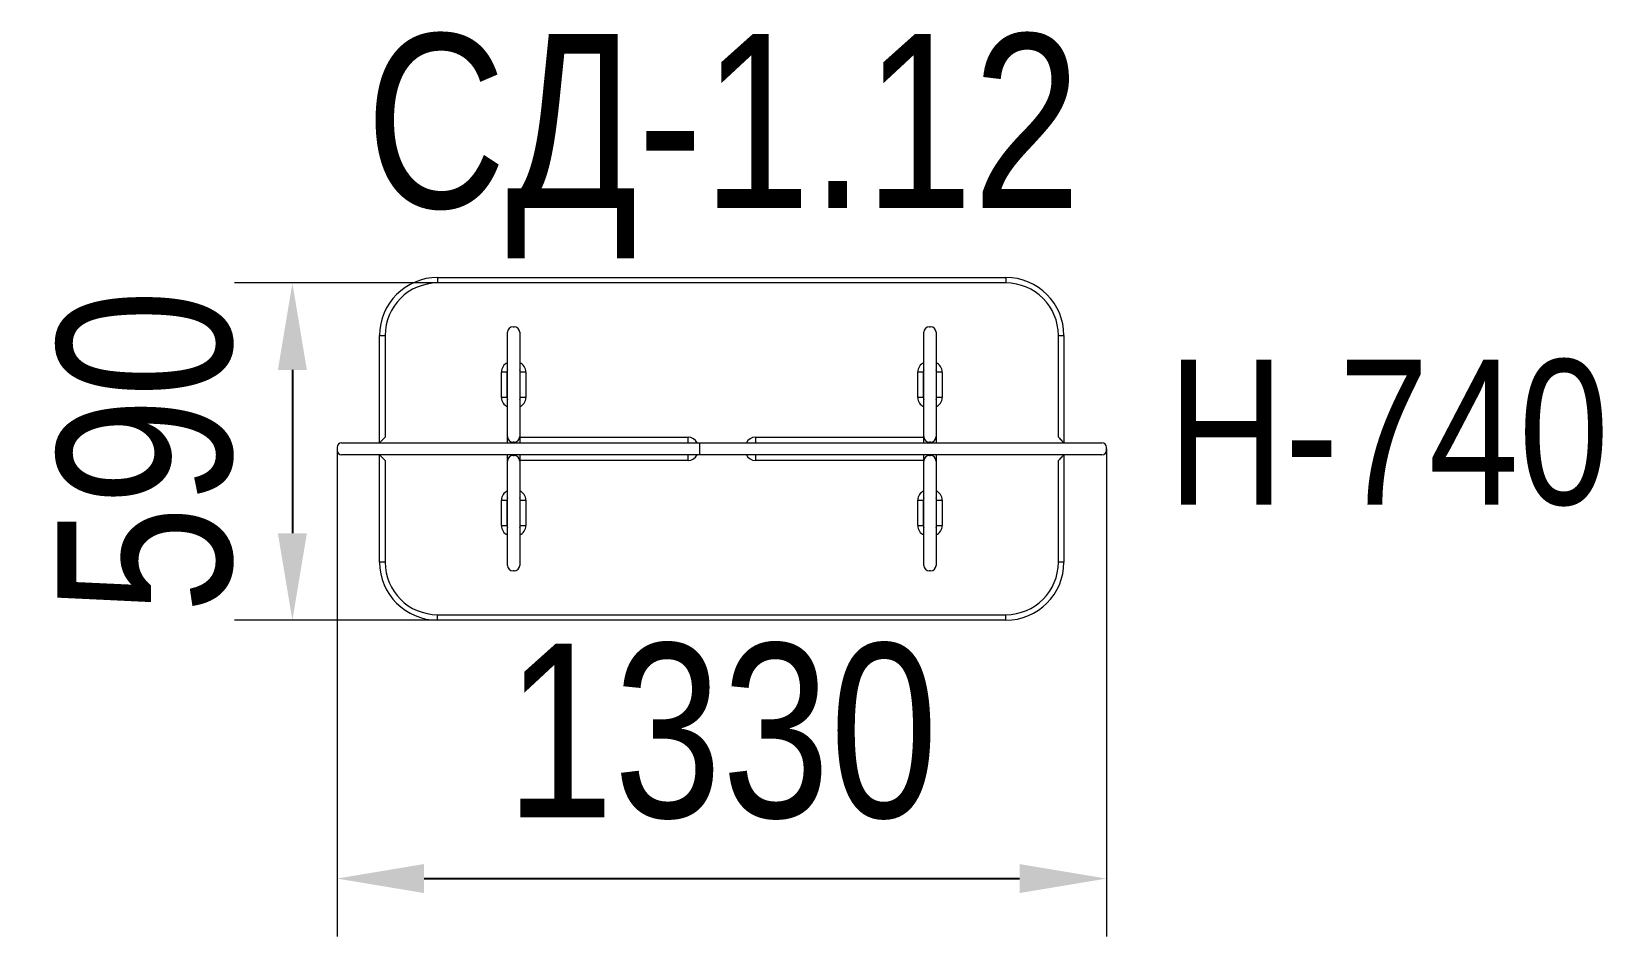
# Model space of a CAD drawing. Header units: millimetres. Extents: x -1137 to 1573, y -717 to 844.
import ezdxf

# ---------------------------------------------------------------- set-up
doc = ezdxf.new("R2010")
doc.units = ezdxf.units.MM
for name, color, linetype in [('DIKOM_АРТИКУЛ', 7, 'Continuous'), ('DIKOM_ОБЪЕКТ', 7, 'Continuous'), ('DIKOM_РАЗМЕР_ОБЪЕКТА', 7, 'Continuous')]:
    doc.layers.add(name, color=color, linetype=linetype)
doc.styles.add('style1', font='arialbd.ttf', dxfattribs={"width": 0.8})
doc.dimstyles.new('1-50', dxfattribs={"dimtxt": 300, "dimasz": 150, "dimexe": 100, "dimexo": 0, "dimgap": 100, "dimtad": 1, "dimtxsty": 'style1', "dimcen": 200, "dimclrd": 7, "dimclre": 7, "dimclrt": 7, "dimadec": 1, "dimazin": 2, "dimtfac": 1, "dimtmove": 0, "dimatfit": 2, "dimfxl": 0, "dimlwd": 25, "dimlwe": 18, "dimarcsym": 0})

# ---------------------------------------------------------------- blocks, each defined once
blk = doc.blocks.new('*D0')
at = {"layer": 'Defpoints', "color": 0, "transparency": 16777216}
for p in [(-436.9, 410), (-686.5, -171.5), (-436, -171.5)]:
    blk.add_point(p, dxfattribs=at)
at = {"layer": 'DIKOM_РАЗМЕР_ОБЪЕКТА', "color": 7, "lineweight": 18, "transparency": 16777216}
for p, q in [((-436.9, 410), (-786.5, 410)), ((-436, -171.5), (-786.5, -171.5))]:
    blk.add_line(p, q, dxfattribs=at)
at = {"layer": 'DIKOM_РАЗМЕР_ОБЪЕКТА', "color": 7, "lineweight": 25, "transparency": 16777216}
blk.add_line((-686.5, 260), (-686.5, -21.5), dxfattribs=at)
at = {"layer": 'DIKOM_РАЗМЕР_ОБЪЕКТА', "color": 7, "transparency": 16777216}
for points in [[(-711.5, 260), (-661.5, 260), (-686.5, 410)], [(-711.5, -21.5), (-661.5, -21.5), (-686.5, -171.5)]]:
    blk.add_solid(points, dxfattribs=at)
at = {"layer": 'DIKOM_РАЗМЕР_ОБЪЕКТА', "color": 7, "transparency": 16777216, "insert": (-939.7, 119.2), "char_height": 300, "attachment_point": 5, "rotation": 90, "style": 'style1'}
blk.add_mtext('{\\fArial|b0|i0|c204|p34;590}', dxfattribs=at)
blk = doc.blocks.new('*D1')
at = {"layer": 'Defpoints', "color": 0, "transparency": 16777216}
for p in [(-609.5, 126.5), (717.5, 124), (717.5, -617.1)]:
    blk.add_point(p, dxfattribs=at)
at = {"layer": 'DIKOM_РАЗМЕР_ОБЪЕКТА', "color": 7, "lineweight": 18, "transparency": 16777216}
for p, q in [((-609.5, 126.5), (-609.5, -717.1)), ((717.5, 124), (717.5, -717.1))]:
    blk.add_line(p, q, dxfattribs=at)
at = {"layer": 'DIKOM_РАЗМЕР_ОБЪЕКТА', "color": 7, "lineweight": 25, "transparency": 16777216}
blk.add_line((-459.5, -617.1), (567.5, -617.1), dxfattribs=at)
at = {"layer": 'DIKOM_РАЗМЕР_ОБЪЕКТА', "color": 7, "transparency": 16777216}
for points in [[(-459.5, -592.1), (-459.5, -642.1), (-609.5, -617.1)], [(567.5, -592.1), (567.5, -642.1), (717.5, -617.1)]]:
    blk.add_solid(points, dxfattribs=at)
at = {"layer": 'DIKOM_РАЗМЕР_ОБЪЕКТА', "color": 7, "transparency": 16777216, "insert": (54, -363.9), "char_height": 300, "attachment_point": 5, "style": 'style1'}
blk.add_mtext('{\\fArial|b0|i0|c204|p34;1330}', dxfattribs=at)

msp = doc.modelspace()

# ---------------------------------------------------------------- linework, layer by layer
at = {"layer": 'DIKOM_ОБЪЕКТ', "color": 7, "lineweight": 15}
for p, q in [((-436.012, 419.5), (-436.012, 410)), ((-436.012, 419.5), (543.988, 419.5)), ((543.988, 410), (-436.012, 410)), ((543.988, 419.5), (543.988, 410)), ((-306.012, 334.5), (-304.012, 334.5)), ((411.988, 334.5), (413.988, 334.5)), ((-536.012, 319.5), (-526.512, 319.5)), ((-536.012, 134.5), (-536.012, 319.5)), ((-526.512, 319.5), (-526.512, 144)), ((-315.512, 154.5), (-315.512, 325)), ((-294.512, 325), (-294.512, 154.5)), ((402.488, 154.5), (402.488, 325)), ((423.488, 325), (423.488, 154.5)), ((634.488, 319.5), (643.988, 319.5)), ((634.488, 144), (634.488, 319.5)), ((643.988, 319.5), (643.988, 134.5)), ((-326.012, 212.5), (-326.012, 256.5)), ((-316.512, 256.5), (-326.012, 256.5)), ((-316.512, 256.5), (-316.512, 212.5)), ((-284.012, 256.5), (-293.512, 256.5)), ((-293.512, 212.5), (-293.512, 256.5)), ((-284.012, 256.5), (-284.012, 212.5)), ((391.988, 212.5), (391.988, 256.5)), ((401.488, 256.5), (391.988, 256.5)), ((401.488, 256.5), (401.488, 212.5)), ((433.988, 256.5), (424.488, 256.5)), ((424.488, 212.5), (424.488, 256.5)), ((433.988, 256.5), (433.988, 212.5)), ((-316.512, 212.5), (-326.012, 212.5)), ((-284.012, 212.5), (-293.512, 212.5)), ((401.488, 212.5), (391.988, 212.5)), ((433.988, 212.5), (424.488, 212.5)), ((-315.512, 145), (-315.512, 154.5)), ((-315.512, 134.5), (-315.512, 145)), ((-304.012, 135.5), (-306.012, 135.5)), ((-306.012, 135.5), (-306.012, 134.5)), ((-304.012, 134.5), (-304.012, 135.5)), ((-294.512, 154.5), (-294.512, 145)), ((-294.512, 145), (-294.512, 134.5)), ((-294.512, 144), (-4.012, 144)), ((-4.012, 134.5), (-4.012, 144)), ((111.988, 144), (111.988, 134.5)), ((111.988, 144), (402.488, 144)), ((402.488, 145), (402.488, 154.5)), ((402.488, 134.5), (402.488, 145)), ((413.988, 135.5), (411.988, 135.5)), ((411.988, 135.5), (411.988, 134.5)), ((413.988, 134.5), (413.988, 135.5)), ((423.488, 154.5), (423.488, 145)), ((423.488, 145), (423.488, 134.5)), ((-609.548, 126.5), (-609.548, 121.5)), ((-601.548, 134.5), (-580.769, 134.5)), ((-580.769, 113.5), (-601.548, 113.5)), ((-580.769, 134.5), (-568.778, 134.5)), ((-568.778, 113.5), (-580.769, 113.5)), ((-568.778, 134.5), (-558.048, 134.5)), ((-558.048, 113.5), (-568.778, 113.5)), ((-558.048, 134.5), (-528.026, 134.5)), ((-528.026, 113.5), (-558.048, 113.5)), ((-536.012, -71.5), (-536.012, 113.5)), ((-528.026, 134.5), (-216.41, 134.5)), ((-216.41, 113.5), (-528.026, 113.5)), ((-315.512, 103), (-315.512, 113.5)), ((-306.012, 113.5), (-306.012, 112.5)), ((-306.012, 112.5), (-304.012, 112.5)), ((-304.012, 112.5), (-304.012, 113.5)), ((-294.512, 113.5), (-294.512, 103)), ((-216.41, 134.5), (-184.788, 134.5)), ((-184.788, 113.5), (-216.41, 113.5)), ((-184.788, 134.5), (-73.966, 134.5)), ((-73.966, 113.5), (-184.788, 113.5)), ((-73.966, 134.5), (-52.88, 134.5)), ((-52.88, 113.5), (-73.966, 113.5)), ((-52.88, 134.5), (15.881, 134.5)), ((15.881, 113.5), (-52.88, 113.5)), ((-4.012, 104), (-4.012, 113.5)), ((15.38, 126.5), (15.38, 121.5)), ((15.881, 134.5), (50.535, 134.5)), ((50.535, 113.5), (15.881, 113.5)), ((50.535, 134.5), (128.456, 134.5)), ((128.456, 113.5), (50.535, 113.5)), ((111.988, 113.5), (111.988, 104)), ((128.456, 134.5), (162.601, 134.5)), ((162.601, 113.5), (128.456, 113.5)), ((162.601, 134.5), (279.25, 134.5)), ((279.25, 113.5), (162.601, 113.5)), ((279.25, 134.5), (290.905, 134.5)), ((290.905, 113.5), (279.25, 113.5)), ((290.905, 134.5), (360.662, 134.5)), ((360.662, 113.5), (290.905, 113.5)), ((360.662, 134.5), (396.346, 134.5)), ((396.346, 113.5), (360.662, 113.5)), ((396.346, 134.5), (614.274, 134.5)), ((614.274, 113.5), (396.346, 113.5)), ((402.488, 103), (402.488, 113.5)), ((411.988, 113.5), (411.988, 112.5)), ((411.988, 112.5), (413.988, 112.5)), ((413.988, 112.5), (413.988, 113.5)), ((423.488, 113.5), (423.488, 103)), ((614.274, 134.5), (625.939, 134.5)), ((625.939, 113.5), (614.274, 113.5)), ((625.939, 134.5), (645.988, 134.5)), ((645.988, 113.5), (625.939, 113.5)), ((643.988, 113.5), (643.988, -71.5)), ((645.988, 134.5), (675.479, 134.5)), ((675.479, 113.5), (645.988, 113.5)), ((675.479, 134.5), (709.524, 134.5)), ((709.524, 113.5), (675.479, 113.5)), ((717.524, 121.5), (717.524, 126.5)), ((-526.512, 104), (-526.512, -71.5)), ((-315.512, 93.5), (-315.512, 103)), ((-315.512, -77), (-315.512, 93.5)), ((-4.012, 104), (-294.512, 104)), ((-294.512, 103), (-294.512, 93.5)), ((-294.512, 93.5), (-294.512, -77)), ((402.488, 104), (111.988, 104)), ((402.488, 93.5), (402.488, 103)), ((402.488, -77), (402.488, 93.5)), ((423.488, 103), (423.488, 93.5)), ((423.488, 93.5), (423.488, -77)), ((634.488, -71.5), (634.488, 104)), ((-326.012, -8.5), (-326.012, 35.5)), ((-326.012, 35.5), (-316.512, 35.5)), ((-316.512, 35.5), (-316.512, -8.5)), ((-293.512, 35.5), (-284.012, 35.5)), ((-293.512, -8.5), (-293.512, 35.5)), ((-284.012, 35.5), (-284.012, -8.5)), ((391.988, -8.5), (391.988, 35.5)), ((391.988, 35.5), (401.488, 35.5)), ((401.488, 35.5), (401.488, -8.5)), ((424.488, 35.5), (433.988, 35.5)), ((424.488, -8.5), (424.488, 35.5)), ((433.988, 35.5), (433.988, -8.5)), ((-326.012, -8.5), (-316.512, -8.5)), ((-293.512, -8.5), (-284.012, -8.5)), ((391.988, -8.5), (401.488, -8.5)), ((424.488, -8.5), (433.988, -8.5)), ((-526.512, -71.5), (-536.012, -71.5)), ((643.988, -71.5), (634.488, -71.5)), ((-304.012, -86.5), (-306.012, -86.5)), ((413.988, -86.5), (411.988, -86.5)), ((-436.012, -162), (543.988, -162)), ((-436.012, -171.5), (-436.012, -162)), ((543.988, -171.5), (543.988, -162)), ((543.988, -171.5), (-436.012, -171.5))]:
    msp.add_line(p, q, dxfattribs=at)
at = {"layer": 'DIKOM_ОБЪЕКТ', "color": 7, "lineweight": 15, "flags": 128}
for points in [[(-536.012, 134.5), (-535.868, 134.644), (-535.439, 135.073), (-534.739, 135.773), (-533.789, 136.723), (-532.618, 137.894), (-531.262, 139.25), (-529.761, 140.751), (-528.162, 142.35), (-526.512, 144)], [(634.488, 144), (636.138, 142.35), (637.737, 140.751), (639.238, 139.25), (640.595, 137.894), (641.765, 136.723), (642.715, 135.773), (643.415, 135.073), (643.844, 134.644), (643.988, 134.5)], [(-526.512, 104), (-528.162, 105.65), (-529.761, 107.249), (-531.262, 108.75), (-532.618, 110.106), (-533.789, 111.277), (-534.739, 112.227), (-535.439, 112.927), (-535.868, 113.356), (-536.012, 113.5)], [(643.988, 113.5), (643.844, 113.356), (643.415, 112.927), (642.715, 112.227), (641.765, 111.277), (640.595, 110.106), (639.238, 108.75), (637.737, 107.249), (636.138, 105.65), (634.488, 104)]]:
    msp.add_lwpolyline(points, dxfattribs=at)
at = {"layer": 'DIKOM_ОБЪЕКТ', "color": 7, "lineweight": 15}
for centre, radius, start, end in [((-436.012, 319.5), 100, 90, 180), ((-436.012, 319.5), 90.5, 90, 180), ((543.988, 319.5), 100, 0, 90), ((543.988, 319.5), 90.5, 0, 90), ((-306.012, 325), 9.5, 90, 180), ((-304.012, 325), 9.5, 0, 90), ((411.988, 325), 9.5, 90, 180), ((413.988, 325), 9.5, 0, 90), ((-308.512, 256.5), 17.5, 113.578178, 180), ((-301.512, 256.5), 17.5, 0, 66.421822), ((409.488, 256.5), 17.5, 113.578178, 180), ((416.488, 256.5), 17.5, 0, 66.421822), ((-308.512, 256.5), 8, 151.044976, 180), ((-301.512, 256.5), 8, 0, 28.955024), ((409.488, 256.5), 8, 151.044976, 180), ((416.488, 256.5), 8, 0, 28.955024), ((-308.512, 212.5), 17.5, 180, 246.421822), ((-308.512, 212.5), 8, 180, 208.955024), ((-301.512, 212.5), 8, 331.044976, 0), ((-301.512, 212.5), 17.5, 293.578178, 0), ((409.488, 212.5), 17.5, 180, 246.421822), ((409.488, 212.5), 8, 180, 208.955024), ((416.488, 212.5), 8, 331.044976, 0), ((416.488, 212.5), 17.5, 293.578178, 0), ((-306.012, 145), 9.5, 180, 270), ((-304.012, 145), 9.5, 270, 0), ((-4.012, 126.5), 17.5, 27.202894, 90), ((111.988, 126.5), 17.5, 90, 152.797106), ((411.988, 145), 9.5, 180, 270), ((413.988, 145), 9.5, 270, 0), ((-601.548, 126.5), 8, 90, 180), ((-601.548, 121.5), 8, 180, 270), ((-306.012, 103), 9.5, 90, 180), ((-304.012, 103), 9.5, 0, 90), ((-4.012, 121.5), 17.5, 270, 332.797106), ((47.711, 128.492), 32.392, 169.311206, 183.526065), ((47.711, 119.508), 32.392, 176.473935, 190.688794), ((111.988, 121.5), 17.5, 207.202894, 270), ((411.988, 103), 9.5, 90, 180), ((413.988, 103), 9.5, 0, 90), ((709.524, 126.5), 8, 0, 90), ((709.524, 121.5), 8, 270, 0), ((-308.512, 35.5), 17.5, 113.578178, 180), ((-308.512, 35.5), 8, 151.044976, 180), ((-301.512, 35.5), 17.5, 0, 66.421822), ((-301.512, 35.5), 8, 0, 28.955024), ((409.488, 35.5), 17.5, 113.578178, 180), ((409.488, 35.5), 8, 151.044976, 180), ((416.488, 35.5), 17.5, 0, 66.421822), ((416.488, 35.5), 8, 0, 28.955024), ((-308.512, -8.5), 17.5, 180, 246.421822), ((-308.512, -8.5), 8, 180, 208.955024), ((-301.512, -8.5), 8, 331.044976, 0), ((-301.512, -8.5), 17.5, 293.578178, 0), ((409.488, -8.5), 17.5, 180, 246.421822), ((409.488, -8.5), 8, 180, 208.955024), ((416.488, -8.5), 8, 331.044976, 0), ((416.488, -8.5), 17.5, 293.578178, 0), ((-436.012, -71.5), 100, 180, 270), ((-436.012, -71.5), 90.5, 180, 270), ((-306.012, -77), 9.5, 180, 270), ((-304.012, -77), 9.5, 270, 0), ((411.988, -77), 9.5, 180, 270), ((413.988, -77), 9.5, 270, 0), ((543.988, -71.5), 90.5, 270, 0), ((543.988, -71.5), 100, 270, 0)]:
    msp.add_arc(centre, radius, start, end, dxfattribs=at)

# ---------------------------------------------------------------- texts
at = {"layer": 'DIKOM_АРТИКУЛ', "insert": (-560.043, 839.367), "char_height": 300, "width": 1668.50802, "attachment_point": 1, "style": 'style1'}
msp.add_mtext('{\\fArial|b0|i0|c204|p34;СД-1.12}', dxfattribs=at)
at = {"layer": 'DIKOM_РАЗМЕР_ОБЪЕКТА', "insert": (822.957, 277.867), "char_height": 250, "width": 707.55089, "attachment_point": 1, "style": 'style1'}
msp.add_mtext('{\\fArial|b0|i0|c204|p34;H-740}', dxfattribs=at)

# ---------------------------------------------------------------- dimensions: what is measured, and where the dimension line sits
at = {"layer": 'DIKOM_РАЗМЕР_ОБЪЕКТА'}
dim = msp.add_linear_dim(base=(-686.506, -171.5), p1=(-436.889, 409.996), p2=(-436.012, -171.5), angle=90, text='{\\fArial|b0|i0|c204|p34;590}', dimstyle='1-50', dxfattribs=at)
dim.commit()
dim.dimension.update_dxf_attribs({"geometry": '*D0', "text_midpoint": (-686.506, 119.248), "dimtype": 160})
dim = msp.add_linear_dim(base=(717.524, -617.133), p1=(-609.548, 126.5), p2=(717.524, 124), text='{\\fArial|b0|i0|c204|p34;1330}', dimstyle='1-50', dxfattribs=at)
dim.commit()
dim.dimension.update_dxf_attribs({"geometry": '*D1', "text_midpoint": (53.988, -617.133), "dimtype": 160})

doc.saveas('drawing.dxf')
